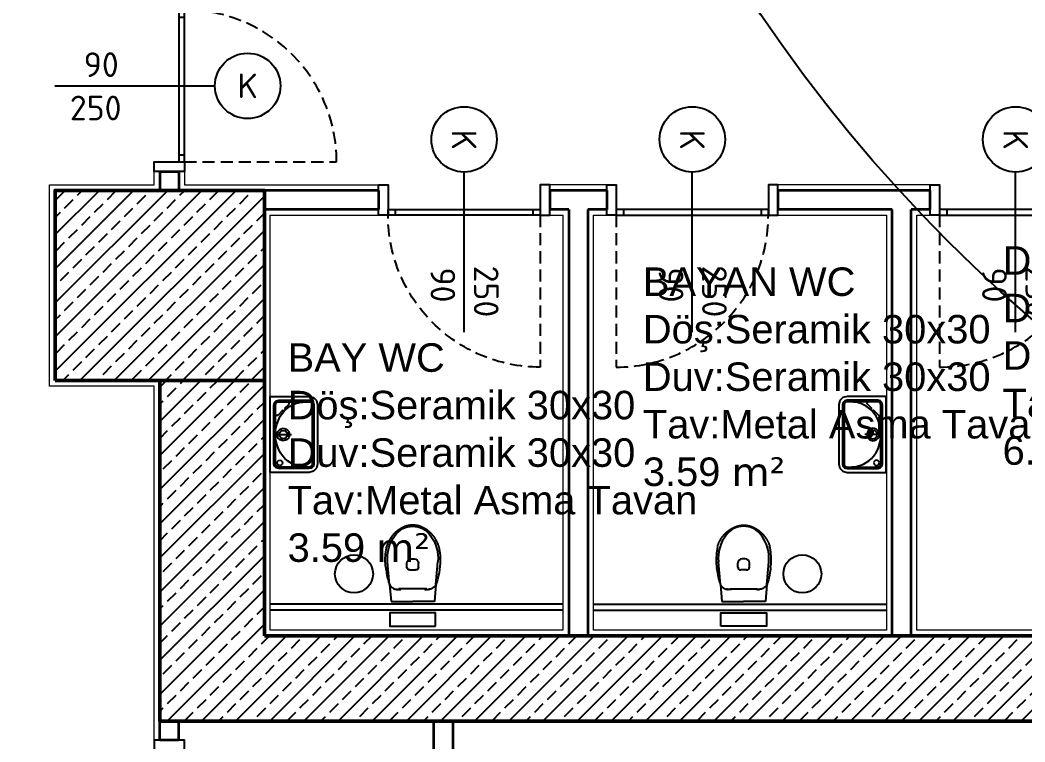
# Model space of a CAD drawing. Header units: millimetres. Extents: x 1443065 to 1517367, y 3763150 to 3779068.
# Drawn here: x 1464910 to 1465438, y 3768566 to 3768946 of the extents above; entities that cross this region are included whole.
import ezdxf
from ezdxf.enums import TextEntityAlignment as Align

# ---------------------------------------------------------------- set-up
doc = ezdxf.new("R2010")
doc.units = ezdxf.units.MM
doc.linetypes.add('HIDDEN', pattern=[9.525, 6.35, -3.175])
for name, color, linetype, lineweight in [('DUVAR', 2, 'Continuous', 35), ('MAHAL', 52, 'Continuous', 13), ('SIVA', 3, 'Continuous', 9), ('TASIYICI', 170, 'Continuous', 50), ('TEFRIS', 165, 'Continuous', 15)]:
    doc.layers.add(name, color=color, linetype=linetype, lineweight=lineweight)
for name, color, linetype in [('m-DOG_', 4, 'Continuous'), ('m-GOR_02', 1, 'Continuous'), ('m-TAR_duvar', 8, 'Continuous'), ('m-TFR_vitrifiye', 1, 'Continuous'), ('m-YAZ_poz', 7, 'Continuous')]:
    doc.layers.add(name, color=color, linetype=linetype)
doc.styles.add('mono', font='isocpeur.ttf')
doc.styles.get("Standard").update_dxf_attribs({"font": 'arial.ttf'})
pattern_1 = [(45, (41376.276, -87954.95), (-8.98025612, 8.98025612), []), (45, (41385.256, -87954.95), (-8.98025612, 8.98025612), [6.35, -3.175])]

# ---------------------------------------------------------------- blocks, each defined once
blk = doc.blocks.new('90lık Kqpı')
at = {"layer": 'm-DOG_', "linetype": 'HIDDEN'}
blk.add_line((-8, -5), (-88, -5), dxfattribs=at)
at = {"layer": 'm-DOG_'}
for p, q in [((-5, -8.77), (-8, -8.77)), ((-5, -81.23), (-8, -81.23))]:
    blk.add_line(p, q, dxfattribs=at)
for points in [[(8, 0), (8, -5), (-8, -5), (-8, 0)], [(-8, -5), (-8, -85), (-5, -85), (-5, -5)], [(8, -90), (8, -85), (-8, -85), (-8, -90)]]:
    blk.add_lwpolyline(points, close=True, dxfattribs=at)
at = {"layer": 'm-DOG_', "linetype": 'HIDDEN'}
blk.add_arc((-8, -5), 80, 180, 270, dxfattribs=at)
blk = doc.blocks.new('m-penpoz')
blk.add_line((0, -1.625), (0, 0))
blk.add_circle((0, 0.332), 0.332)
blk.add_attdef('POZNO', text='', height=0.18).set_placement((0, 0.332), align=Align.MIDDLE)
blk.add_attdef('HEIGHT', text='', height=0.18, rotation=90).set_placement((0.069, -1.625), align=Align.TOP_LEFT)
blk.add_attdef('WIDTH', text='', height=0.18, rotation=90).set_placement((0, -1.625), align=Align.BOTTOM_LEFT)
blk = doc.blocks.new('vitra 6107 asma klozet')
for p, q in [((-45.82, 13.83), (-45.6, 14.01)), ((-45.6, 14.01), (-45.39, 14.19)), ((-45.39, 14.19), (-45.17, 14.37)), ((-45.17, 14.37), (-44.95, 14.54)), ((-44.95, 14.54), (-44.73, 14.71)), ((-44.73, 14.71), (-44.5, 14.87)), ((-44.5, 14.87), (-44.28, 15.03)), ((-44.28, 15.03), (-44.05, 15.19)), ((-44.05, 15.19), (-43.82, 15.34)), ((-43.82, 15.34), (-43.59, 15.5)), ((-43.59, 15.5), (-43.36, 15.65)), ((-43.36, 15.65), (-43.12, 15.79)), ((-43.12, 15.79), (-42.88, 15.94)), ((-42.88, 15.94), (-42.64, 16.08)), ((-42.64, 16.08), (-42.4, 16.22)), ((-42.4, 16.22), (-42.16, 16.35)), ((-42.16, 16.35), (-41.91, 16.48)), ((-41.91, 16.48), (-41.66, 16.61)), ((-41.66, 16.61), (-41.41, 16.74)), ((-41.41, 16.74), (-41.16, 16.86)), ((-41.16, 16.86), (-40.91, 16.98)), ((-40.91, 16.98), (-40.66, 17.09)), ((-40.66, 17.09), (-40.41, 17.2)), ((-40.41, 17.2), (-40.15, 17.31)), ((-40.15, 17.31), (-39.89, 17.42)), ((-39.89, 17.42), (-39.63, 17.52)), ((-39.63, 17.52), (-39.37, 17.62)), ((-39.37, 17.62), (-39.11, 17.71)), ((-39.11, 17.71), (-38.85, 17.81)), ((-38.85, 17.81), (-38.58, 17.9)), ((-38.58, 17.9), (-38.31, 17.98)), ((-36.97, 18.26), (-38.31, 17.98)), ((-38.31, 17.98), (-38.07, 18.05)), ((-35.63, 18.5), (-36.97, 18.26)), ((-34.27, 18.69), (-35.63, 18.5)), ((-32.91, 18.84), (-34.27, 18.69)), ((-31.55, 18.94), (-32.91, 18.84)), ((-30.18, 19), (-31.55, 18.94)), ((-28.81, 19.02), (-30.18, 19)), ((-27.45, 19), (-28.81, 19.02)), ((-26.08, 18.93), (-27.45, 19)), ((-11.59, 16.01), (-27.38, 17.38)), ((-24.72, 18.82), (-26.08, 18.93)), ((-23.36, 18.66), (-24.72, 18.82)), ((-23.53, 18.68), (-23.36, 18.66)), ((-23.36, 18.66), (-22.98, 18.62)), ((-22.98, 18.62), (-22.61, 18.57)), ((-22.61, 18.57), (-21.77, 18.47)), ((-21.77, 18.47), (-19.87, 18.18)), ((-19.87, 18.18), (-17.98, 17.82)), ((-17.98, 17.82), (-16.1, 17.39)), ((-16.1, 17.39), (-14.85, 17.08)), ((-14.85, 17.08), (-13.61, 16.73)), ((-13.61, 16.73), (-12.37, 16.34)), ((-12.37, 16.34), (-11.91, 16.16)), ((-11.91, 16.16), (-11.46, 15.95)), ((-11.59, 16.01), (0, 15)), ((-11.46, 15.95), (-11.02, 15.69)), ((-11.02, 15.69), (-10.6, 15.39)), ((-10.6, 15.39), (-10.22, 15.07)), ((-10.22, 15.07), (-9.87, 14.71)), ((-9.87, 14.71), (-9.54, 14.32)), ((-9.54, 14.32), (-9.25, 13.9)), ((0.03, 15), (0, 0)), ((-51.26, 6.74), (-51.16, 6.96)), ((-51.16, 6.96), (-51.05, 7.18)), ((-51.05, 7.18), (-50.94, 7.4)), ((-50.94, 7.4), (-50.82, 7.62)), ((-50.82, 7.62), (-50.7, 7.84)), ((-50.7, 7.84), (-50.57, 8.07)), ((-50.57, 8.07), (-50.44, 8.3)), ((-50.44, 8.3), (-50.3, 8.54)), ((-50.3, 8.54), (-50.16, 8.77)), ((-50.16, 8.77), (-50.01, 9.01)), ((-50.01, 9.01), (-49.86, 9.24)), ((-49.86, 9.24), (-49.71, 9.47)), ((-49.71, 9.47), (-49.55, 9.7)), ((-49.55, 9.7), (-49.39, 9.93)), ((-49.39, 9.93), (-49.22, 10.16)), ((-49.22, 10.16), (-49.06, 10.39)), ((-49.06, 10.39), (-48.89, 10.61)), ((-48.89, 10.61), (-48.72, 10.83)), ((-48.72, 10.83), (-48.54, 11.05)), ((-48.54, 11.05), (-48.37, 11.26)), ((-48.37, 11.26), (-48.19, 11.47)), ((-48.19, 11.47), (-48, 11.68)), ((-48, 11.68), (-47.82, 11.89)), ((-47.82, 11.89), (-47.63, 12.09)), ((-47.63, 12.09), (-47.44, 12.3)), ((-47.44, 12.3), (-47.25, 12.5)), ((-47.25, 12.5), (-47.05, 12.7)), ((-47.05, 12.7), (-46.85, 12.89)), ((-46.85, 12.89), (-46.65, 13.08)), ((-46.65, 13.08), (-46.45, 13.28)), ((-46.45, 13.28), (-46.24, 13.46)), ((-46.24, 13.46), (-46.03, 13.65)), ((-46.03, 13.65), (-45.82, 13.83)), ((-9.25, 13.9), (-8.96, 13.4)), ((-8.96, 13.4), (-8.72, 12.87)), ((-8.72, 12.87), (-8.53, 12.32)), ((-8.7, 9.61), (-8.72, 9.65)), ((-8.72, 9.65), (-8.72, 9.65)), ((-8.69, 9.58), (-8.7, 9.61)), ((-8.7, 9.55), (-8.67, 9.56)), ((-8.69, 9.55), (-8.7, 9.55)), ((-8.69, -9.58), (-8.69, 9.58)), ((-8.68, 9.55), (-8.69, 9.55)), ((-8.5, 9.5), (-8.69, 9.5)), ((-8.6, 8.12), (-8.69, 8.11)), ((-8.64, 9.55), (-8.68, 9.55)), ((-8.67, 9.56), (-8.64, 9.58)), ((-8.64, 9.58), (-8.62, 9.61)), ((-8.61, 9.55), (-8.64, 9.55)), ((-8.62, 9.61), (-8.62, 9.65)), ((-8.57, 9.55), (-8.61, 9.55)), ((-8.58, 8.13), (-8.6, 8.12)), ((-8.56, 8.13), (-8.58, 8.13)), ((-8.55, 9.55), (-8.57, 9.55)), ((-8.55, 8.13), (-8.56, 8.13)), ((-8.52, 9.56), (-8.55, 9.55)), ((-8.53, 8.14), (-8.55, 8.13)), ((-8.53, 12.31), (-8.52, 12.29)), ((-8.52, 8.14), (-8.53, 8.14)), ((-8.52, 12.29), (-8.52, 12.27)), ((-8.52, 12.27), (-8.51, 12.24)), ((-8.5, 9.56), (-8.52, 9.56)), ((-8.5, 8.14), (-8.52, 8.14)), ((-8.51, 12.24), (-8.5, 12.2)), ((-8.5, 12.2), (-8.49, 12.16)), ((-8.49, 9.56), (-8.5, 9.56)), ((-8.45, 9.5), (-8.5, 9.5)), ((-8.49, 8.15), (-8.5, 8.14)), ((-8.49, 12.16), (-8.48, 12.13)), ((-8.47, 9.56), (-8.49, 9.56)), ((-8.47, 8.16), (-8.49, 8.15)), ((-8.48, 12.13), (-8.47, 12.1)), ((-8.47, 12.1), (-8.46, 12.07)), ((-8.46, 9.56), (-8.47, 9.56)), ((-8.46, 8.16), (-8.47, 8.16)), ((-8.46, 12.07), (-8.45, 12.04)), ((-8.45, 9.56), (-8.46, 9.56)), ((-8.44, 8.17), (-8.46, 8.16)), ((-8.45, 12.04), (-8.45, 12.02)), ((-8.45, 12.02), (-8.44, 12)), ((-8.45, 9.56), (-8.45, 9.56)), ((-8.44, 9.56), (-8.45, 9.56)), ((-8.44, 9.5), (-8.45, 9.5)), ((-8.44, 12), (-8.44, 11.98)), ((-8.44, 11.98), (-8.43, 11.98)), ((-8.44, 11.92), (-8.4, 11.74)), ((-8.43, 9.57), (-8.44, 9.57)), ((-8.44, 9.57), (-8.44, 9.56)), ((-8.42, 8.18), (-8.44, 8.17)), ((-8.43, 11.98), (-8.43, 11.98)), ((-8.43, 11.96), (-8.35, 11.53)), ((-8.39, 9.59), (-8.43, 9.57)), ((-8.43, 9.57), (-8.43, 9.57)), ((-8.43, 9.57), (-8.43, 9.57)), ((-8.4, 8.2), (-8.42, 8.18)), ((-8.4, 11.74), (-8.37, 11.57)), ((-8.39, 8.21), (-8.4, 8.2)), ((-8.35, 9.6), (-8.39, 9.59)), ((-8.37, 8.23), (-8.39, 8.21)), ((-8.37, 11.57), (-8.34, 11.35)), ((-8.35, 8.25), (-8.37, 8.23)), ((-8.35, 11.53), (-8.3, 11.09)), ((-8.35, 9.6), (-8.32, 9.62)), ((-8.34, 8.27), (-8.35, 8.25)), ((-8.34, 11.35), (-8.32, 11.12)), ((-8.32, 8.29), (-8.34, 8.27)), ((-8.32, 11.12), (-8.31, 10.89)), ((-8.32, 9.62), (-8.3, 9.66)), ((-8.31, 8.32), (-8.32, 8.29)), ((-8.31, 10.89), (-8.3, 10.66)), ((-8.3, 8.35), (-8.31, 8.32)), ((-8.3, 11.09), (-8.29, 10.66)), ((-8.3, 10.66), (-8.3, 10.18)), ((-8.3, 10.66), (-8.29, 10.66)), ((-8.3, 10.18), (-8.3, 9.7)), ((-8.3, 9.66), (-8.29, 9.69)), ((-8.29, 8.38), (-8.3, 8.35)), ((-8.29, 10.13), (-8.29, 10.66)), ((-8.29, 9.69), (-8.29, 10.13)), ((-8.29, 9.35), (-8.29, 8.44)), ((-8.29, 8.43), (-8.29, 8.41)), ((-8.29, 8.41), (-8.29, 8.38)), ((-52.75, 0.47), (-52.74, 0.71)), ((-52.75, 0.23), (-52.75, 0.47)), ((-52.75, 0.12), (-52.75, 0.23)), ((-52.75, 0), (-52.75, 0.12)), ((-52.75, -0.04), (-52.75, 0)), ((-52.75, 0), (-52.75, 0)), ((-52.75, 0), (-52.75, 0)), ((-52.74, 0.71), (-52.73, 0.95)), ((-52.73, 0.95), (-52.71, 1.19)), ((-52.71, 1.19), (-52.69, 1.43)), ((-52.69, 1.43), (-52.67, 1.67)), ((-52.67, 1.67), (-52.64, 1.91)), ((-52.64, 1.91), (-52.61, 2.15)), ((-52.61, 2.15), (-52.57, 2.38)), ((-52.57, 2.38), (-52.54, 2.62)), ((-52.54, 2.62), (-52.5, 2.86)), ((-52.5, 2.86), (-52.45, 3.1)), ((-52.45, 3.1), (-52.4, 3.33)), ((-52.4, 3.33), (-52.35, 3.57)), ((-52.35, 3.57), (-52.29, 3.8)), ((-52.29, 3.8), (-52.23, 4.04)), ((-52.23, 4.04), (-52.17, 4.27)), ((-52.17, 4.27), (-52.11, 4.5)), ((-52.11, 4.5), (-52.04, 4.73)), ((-52.04, 4.73), (-51.97, 4.96)), ((-51.97, 4.96), (-51.89, 5.18)), ((-51.89, 5.18), (-51.81, 5.4)), ((-51.81, 5.4), (-51.73, 5.63)), ((-51.73, 5.63), (-51.64, 5.85)), ((-51.64, 5.85), (-51.55, 6.07)), ((-51.55, 6.07), (-51.46, 6.29)), ((-51.46, 6.29), (-51.36, 6.51)), ((-51.36, 6.51), (-51.26, 6.74)), ((-29.44, 1), (-29.44, -1)), ((-23.71, 4), (-26.44, 4)), ((-21.71, 2), (-21.71, -2)), ((0, -15), (0, 0)), ((-52.75, -0.08), (-52.75, -0.04)), ((-52.75, -0.32), (-52.75, -0.08)), ((-52.74, -0.56), (-52.75, -0.32)), ((-52.73, -0.8), (-52.74, -0.56)), ((-52.72, -1.04), (-52.73, -0.8)), ((-52.7, -1.28), (-52.72, -1.04)), ((-52.68, -1.52), (-52.7, -1.28)), ((-52.66, -1.75), (-52.68, -1.52)), ((-52.63, -1.99), (-52.66, -1.75)), ((-52.6, -2.23), (-52.63, -1.99)), ((-52.56, -2.47), (-52.6, -2.23)), ((-52.52, -2.71), (-52.56, -2.47)), ((-52.48, -2.94), (-52.52, -2.71)), ((-52.43, -3.18), (-52.48, -2.94)), ((-52.38, -3.42), (-52.43, -3.18)), ((-52.33, -3.65), (-52.38, -3.42)), ((-52.27, -3.88), (-52.33, -3.65)), ((-52.22, -4.11), (-52.27, -3.88)), ((-52.15, -4.34), (-52.22, -4.11)), ((-52.09, -4.57), (-52.15, -4.34)), ((-52.02, -4.8), (-52.09, -4.57)), ((-51.94, -5.03), (-52.02, -4.8)), ((-51.86, -5.25), (-51.94, -5.03)), ((-51.78, -5.48), (-51.86, -5.25)), ((-51.7, -5.71), (-51.78, -5.48)), ((-51.61, -5.94), (-51.7, -5.71)), ((-51.51, -6.16), (-51.61, -5.94)), ((-51.42, -6.39), (-51.51, -6.16)), ((-51.32, -6.62), (-51.42, -6.39)), ((-51.21, -6.85), (-51.32, -6.62)), ((-51.1, -7.07), (-51.21, -6.85)), ((-23.71, -4), (-26.44, -4)), ((-50.99, -7.29), (-51.1, -7.07)), ((-50.89, -7.5), (-50.99, -7.29)), ((-50.76, -7.74), (-50.89, -7.5)), ((-50.62, -7.98), (-50.76, -7.74)), ((-50.49, -8.22), (-50.62, -7.98)), ((-50.35, -8.46), (-50.49, -8.22)), ((-50.2, -8.7), (-50.35, -8.46)), ((-50.05, -8.94), (-50.2, -8.7)), ((-49.9, -9.18), (-50.05, -8.94)), ((-49.75, -9.41), (-49.9, -9.18)), ((-49.59, -9.64), (-49.75, -9.41)), ((-49.43, -9.87), (-49.59, -9.64)), ((-49.27, -10.1), (-49.43, -9.87)), ((-49.1, -10.33), (-49.27, -10.1)), ((-48.93, -10.55), (-49.1, -10.33)), ((-48.76, -10.77), (-48.93, -10.55)), ((-48.59, -10.99), (-48.76, -10.77)), ((-48.41, -11.2), (-48.59, -10.99)), ((-48.23, -11.42), (-48.41, -11.2)), ((-48.05, -11.63), (-48.23, -11.42)), ((-47.87, -11.83), (-48.05, -11.63)), ((-47.68, -12.04), (-47.87, -11.83)), ((-47.49, -12.24), (-47.68, -12.04)), ((-47.3, -12.45), (-47.49, -12.24)), ((-47.1, -12.64), (-47.3, -12.45)), ((-46.91, -12.84), (-47.1, -12.64)), ((-46.71, -13.03), (-46.91, -12.84)), ((-46.5, -13.22), (-46.71, -13.03)), ((-46.3, -13.41), (-46.5, -13.22)), ((-46.09, -13.6), (-46.3, -13.41)), ((-45.88, -13.78), (-46.09, -13.6)), ((-45.67, -13.96), (-45.88, -13.78)), ((-9.54, -14.32), (-9.25, -13.9)), ((-9.25, -13.9), (-8.96, -13.4)), ((-8.96, -13.4), (-8.72, -12.87)), ((-8.7, -9.61), (-8.72, -9.65)), ((-8.72, -9.65), (-8.72, -9.65)), ((-8.72, -12.87), (-8.53, -12.32)), ((-8.7, -9.55), (-8.67, -9.56)), ((-8.69, -9.58), (-8.7, -9.61)), ((-8.69, -8.11), (-8.6, -8.12)), ((-8.5, -9.5), (-8.69, -9.5)), ((-8.67, -9.55), (-8.66, -9.55)), ((-8.67, -9.56), (-8.64, -9.58)), ((-8.66, -9.55), (-8.64, -9.55)), ((-8.64, -9.55), (-8.61, -9.55)), ((-8.64, -9.58), (-8.62, -9.61)), ((-8.62, -9.61), (-8.62, -9.65)), ((-8.61, -9.55), (-8.58, -9.55)), ((-8.6, -8.12), (-8.58, -8.13)), ((-8.58, -8.13), (-8.56, -8.13)), ((-8.58, -9.55), (-8.55, -9.55)), ((-8.56, -8.13), (-8.55, -8.13)), ((-8.55, -8.13), (-8.53, -8.14)), ((-8.55, -9.55), (-8.52, -9.56)), ((-8.53, -8.14), (-8.51, -8.14)), ((-8.53, -12.32), (-8.51, -12.26)), ((-8.52, -9.56), (-8.5, -9.56)), ((-8.51, -8.14), (-8.5, -8.15)), ((-8.51, -12.26), (-8.48, -12.13)), ((-8.5, -8.15), (-8.48, -8.15)), ((-8.45, -9.5), (-8.5, -9.5)), ((-8.5, -9.56), (-8.49, -9.56)), ((-8.49, -9.56), (-8.47, -9.56)), ((-8.48, -8.15), (-8.46, -8.16)), ((-8.48, -12.13), (-8.45, -12.02)), ((-8.47, -9.56), (-8.45, -9.56)), ((-8.46, -8.16), (-8.44, -8.17)), ((-8.44, -9.5), (-8.45, -9.5)), ((-8.45, -9.56), (-8.44, -9.56)), ((-8.45, -9.56), (-8.45, -9.56)), ((-8.45, -12.02), (-8.43, -11.96)), ((-8.44, -8.17), (-8.43, -8.18)), ((-8.44, -9.56), (-8.44, -9.57)), ((-8.44, -9.57), (-8.43, -9.57)), ((-8.4, -11.74), (-8.44, -11.91)), ((-8.43, -8.18), (-8.41, -8.2)), ((-8.43, -9.57), (-8.43, -9.57)), ((-8.43, -9.57), (-8.39, -9.59)), ((-8.43, -9.57), (-8.43, -9.57)), ((-8.43, -11.96), (-8.33, -11.37)), ((-8.43, -11.96), (-8.43, -11.96)), ((-8.41, -8.2), (-8.39, -8.21)), ((-8.37, -11.57), (-8.4, -11.74)), ((-8.39, -8.21), (-8.37, -8.23)), ((-8.39, -9.59), (-8.35, -9.6)), ((-8.37, -8.23), (-8.35, -8.25)), ((-8.34, -11.35), (-8.37, -11.57)), ((-8.35, -8.25), (-8.33, -8.28)), ((-8.35, -9.6), (-8.32, -9.62)), ((-8.32, -11.12), (-8.34, -11.35)), ((-8.33, -8.28), (-8.32, -8.3)), ((-8.33, -11.37), (-8.3, -11.02)), ((-8.32, -8.3), (-8.31, -8.33)), ((-8.32, -9.62), (-8.3, -9.66)), ((-8.31, -10.89), (-8.32, -11.12)), ((-8.31, -8.33), (-8.3, -8.36)), ((-8.3, -10.66), (-8.31, -10.89)), ((-8.3, -8.36), (-8.29, -8.39)), ((-8.3, -9.66), (-8.29, -9.69)), ((-8.3, -9.7), (-8.3, -10.18)), ((-8.3, -10.18), (-8.3, -10.66)), ((-8.3, -10.66), (-8.29, -10.66)), ((-8.3, -11.02), (-8.29, -10.66)), ((-8.29, -8.39), (-8.29, -8.42)), ((-8.29, -8.42), (-8.29, -8.43)), ((-8.29, -8.43), (-8.29, -8.44)), ((-8.29, -8.43), (-8.29, -9.35)), ((-8.29, -9.69), (-8.29, -10.18)), ((-8.29, -10.18), (-8.29, -10.66)), ((-45.45, -14.14), (-45.67, -13.96)), ((-45.23, -14.31), (-45.45, -14.14)), ((-45.02, -14.49), (-45.23, -14.31)), ((-44.8, -14.65), (-45.02, -14.49)), ((-44.57, -14.82), (-44.8, -14.65)), ((-44.34, -14.98), (-44.57, -14.82)), ((-44.11, -15.15), (-44.34, -14.98)), ((-43.88, -15.3), (-44.11, -15.15)), ((-43.65, -15.46), (-43.88, -15.3)), ((-43.42, -15.61), (-43.65, -15.46)), ((-43.18, -15.76), (-43.42, -15.61)), ((-42.94, -15.9), (-43.18, -15.76)), ((-42.7, -16.04), (-42.94, -15.9)), ((-42.46, -16.18), (-42.7, -16.04)), ((-42.22, -16.32), (-42.46, -16.18)), ((-41.97, -16.45), (-42.22, -16.32)), ((-41.73, -16.58), (-41.97, -16.45)), ((-41.48, -16.7), (-41.73, -16.58)), ((-41.23, -16.83), (-41.48, -16.7)), ((-40.98, -16.94), (-41.23, -16.83)), ((-40.73, -17.06), (-40.98, -16.94)), ((-40.48, -17.17), (-40.73, -17.06)), ((-40.22, -17.28), (-40.48, -17.17)), ((-39.96, -17.39), (-40.22, -17.28)), ((-39.7, -17.49), (-39.96, -17.39)), ((-39.44, -17.59), (-39.7, -17.49)), ((-39.18, -17.69), (-39.44, -17.59)), ((-38.91, -17.78), (-39.18, -17.69)), ((-38.65, -17.87), (-38.91, -17.78)), ((-38.38, -17.96), (-38.65, -17.87)), ((-38.07, -18.05), (-38.38, -17.96)), ((-37.85, -18.12), (-36.39, -18.39)), ((-36.39, -18.39), (-34.92, -18.6)), ((-34.92, -18.6), (-33.45, -18.77)), ((-33.45, -18.77), (-31.97, -18.89)), ((-31.97, -18.89), (-30.5, -18.97)), ((-30.5, -18.97), (-29.01, -19)), ((-29.01, -19), (-27.53, -18.98)), ((-27.53, -18.98), (-26.05, -18.91)), ((-11.59, -16.01), (-27.38, -17.38)), ((-26.05, -18.91), (-24.58, -18.79)), ((-24.58, -18.79), (-23.11, -18.63)), ((-23.11, -18.63), (-23.49, -18.67)), ((-22.88, -18.61), (-23.11, -18.63)), ((-22.65, -18.58), (-22.88, -18.61)), ((-22.65, -18.58), (-21.77, -18.47)), ((-21.77, -18.47), (-19.87, -18.18)), ((-19.87, -18.18), (-17.98, -17.82)), ((-17.98, -17.82), (-16.1, -17.39)), ((-16.1, -17.39), (-14.85, -17.08)), ((-14.85, -17.08), (-13.61, -16.73)), ((-13.61, -16.73), (-12.37, -16.34)), ((-12.37, -16.34), (-11.91, -16.16)), ((-11.91, -16.16), (-11.46, -15.95)), ((-11.59, -16.01), (0.04, -15)), ((-11.46, -15.95), (-11.02, -15.69)), ((-11.02, -15.69), (-10.6, -15.39)), ((-10.6, -15.39), (-10.22, -15.07)), ((-10.22, -15.07), (-9.87, -14.71)), ((-9.87, -14.71), (-9.54, -14.32))]:
    blk.add_line(p, q)
for centre, radius, start, end in [((-30.06, -8.21), 25.73, 84.02206, 127.78153), ((-37, 0), 15, 126.06659, 180), ((-8.44, 9.35), 0.15, 0, 90), ((-37, 0), 15, 180, 233.93341), ((-26.44, 1), 3, 90, 180), ((-23.71, 2), 2, 0, 90), ((-26.44, -1), 3, 180, 270), ((-23.71, -2), 2, 270, 0), ((-30.06, 8.21), 25.73, 232.21847, 275.97794), ((-8.44, -9.35), 0.15, 270, 0)]:
    blk.add_arc(centre, radius, start, end)
blk = doc.blocks.new('Lavabo Personel')
at = {"layer": 'm-GOR_02', "linetype": 'Continuous'}
for p, q in [((-19.98, 0), (-20, -20.57)), ((-6.74, 0), (-19.98, 0)), ((6.74, 0), (-6.74, 0)), ((19.98, 0), (6.74, 0)), ((20, -20.57), (19.98, 0)), ((-20, -20.57), (-19.4, -22.8)), ((19.4, -22.8), (20, -20.57)), ((-19.4, -22.8), (-17.81, -24.38)), ((-17.81, -24.38), (-15.58, -24.99)), ((-15.58, -24.99), (15.58, -24.99)), ((15.58, -24.99), (17.81, -24.38)), ((17.81, -24.38), (19.4, -22.8))]:
    blk.add_line(p, q, dxfattribs=at)
for points in [[(-15.58, -22.99), (15.58, -22.99), (16.81, -22.66), (17.68, -21.79), (18.01, -20.57), (18.01, -4.51), (17.65, -3.26), (16.72, -2.34), (15.47, -1.98), (5.42, -1.98), (-5.42, -1.98), (-15.47, -1.98), (-16.72, -2.34), (-17.65, -3.26), (-18.01, -4.51), (-18.01, -20.57), (-17.68, -21.79), (-16.81, -22.66)], [(17.18, -4.62), (16.91, -3.76), (16.23, -3.08), (15.36, -2.8), (9.31, -2.8), (-9.31, -2.8), (-15.36, -2.8), (-16.23, -3.08), (-16.91, -3.76), (-17.18, -4.62), (-17.18, -20.57), (-16.96, -21.38), (-16.39, -21.95), (-15.58, -22.17), (15.58, -22.17), (16.39, -21.95), (16.96, -21.38), (17.18, -20.57)]]:
    blk.add_lwpolyline(points, close=True, dxfattribs=at)
for points in [[(-2.45, -2.9), (-5.16, -3.5), (-7.52, -4.33), (-9.54, -5.35), (-11.26, -6.52), (-12.71, -7.8), (-13.89, -9.17), (-14.85, -10.57), (-15.6, -11.99), (-16.18, -13.37), (-16.59, -14.69), (-16.88, -15.91), (-17.05, -16.98), (-17.15, -17.88), (-17.18, -18.57), (-17.19, -19.01), (-17.19, -19.17)], [(-12.23, -7.33), (-12.79, -6.77), (-10.2, -4.15)], [(-9.89, -3.45), (-9.88, -3.32), (-9.95, -3.04), (-10.23, -2.79)], [(-10.2, -4.15), (-10.11, -4.06), (-9.96, -3.82), (-9.89, -3.45)], [(0.08, -3.62), (-1.59, -4.07), (-2.78, -5.26), (-3.23, -6.93)], [(2.45, -2.9), (0.27, -2.8), (-0.27, -2.8), (-2.45, -2.9)], [(0.08, -4.73), (-1.04, -5.03), (-1.83, -5.82), (-2.13, -6.93)], [(0.04, -3.02), (0.04, -11.29)], [(3.39, -6.93), (2.94, -5.26), (1.75, -4.07), (0.08, -3.62)], [(2.29, -6.93), (1.98, -5.82), (1.19, -5.03), (0.08, -4.73)], [(17.19, -19.17), (17.19, -19.01), (17.19, -18.57), (17.15, -17.88), (17.05, -16.98), (16.88, -15.91), (16.59, -14.69), (16.18, -13.37), (15.6, -11.99), (14.85, -10.57), (13.89, -9.17), (12.71, -7.8), (11.26, -6.52), (9.54, -5.35), (7.52, -4.33), (5.16, -3.5), (2.45, -2.9)], [(14.91, -3.66), (14.19, -3.85), (13.67, -4.37), (13.48, -5.09)], [(13.48, -5.09), (13.67, -5.82), (14.19, -6.33), (14.91, -6.53)], [(16.35, -5.09), (16.15, -4.37), (15.64, -3.85), (14.91, -3.66)], [(14.91, -6.53), (15.64, -6.33), (16.15, -5.82), (16.35, -5.09)], [(-16.52, -10.08), (-16.65, -10.09), (-16.92, -10.02), (-17.18, -9.74)], [(-15.81, -9.77), (-15.9, -9.85), (-16.14, -10), (-16.52, -10.08)], [(-13.17, -8.26), (-13.72, -7.7), (-15.81, -9.77)], [(-3.23, -6.93), (-2.78, -8.61), (-1.59, -9.79), (0.08, -10.25)], [(-2.13, -6.93), (-1.83, -8.05), (-1.04, -8.84), (0.08, -9.14)], [(0.08, -10.25), (1.75, -9.79), (2.94, -8.61), (3.39, -6.93)], [(0.08, -9.14), (1.19, -8.84), (1.98, -8.05), (2.29, -6.93)]]:
    blk.add_lwpolyline(points, dxfattribs=at)

msp = doc.modelspace()

# ---------------------------------------------------------------- hatches: boundary and pattern name
at = {"layer": 'm-TAR_duvar'}
h = msp.add_hatch(dxfattribs=at)
h.set_pattern_fill('ANSI33', color=256, scale=2)
h.set_pattern_definition([(45, (41376.276, -87954.952), (-8.98025612, 8.98025612), []), (45, (41385.256, -87954.952), (-8.98025612, 8.98025612), [6.35, -3.175])])
h.paths.add_polyline_path([(1468550.25, 3768891.25), (1468533.1, 3769060.22), (1468495.98, 3769224.96), (1468434.72, 3769382.58), (1468352.73, 3769530.2), (1468251.18, 3769665.05), (1468131.67, 3769783.46), (1467995.51, 3769884.92), (1467847.42, 3769966), (1467615.39, 3770075.21), (1467161.94, 3770314.52), (1466940.52, 3770444.62), (1465472.81, 3771328.64), (1465005.28, 3771588.02), (1464791.08, 3771685.46), (1464519.42, 3771809.03), (1464164.99, 3771939.61), (1462653.65, 3772143.01), (1461191.08, 3772002.72), (1458848.14, 3771120.18), (1458902.11, 3764847.08), (1468605.67, 3764847.08)])
h.paths.add_polyline_path([(1458941.77, 3764887.08), (1458888.38, 3771092.6), (1461200.19, 3771963.41), (1462652.88, 3772102.76), (1464155.29, 3771900.56), (1464504.21, 3771772.01), (1464774.51, 3771649.05), (1464987.27, 3771552.27), (1465452.78, 3771294.01), (1466920.07, 3770410.24), (1467142.46, 3770279.57), (1467597.53, 3770039.41), (1467829.28, 3769930.33), (1467973.85, 3769851.17), (1468105.52, 3769753.07), (1468220.97, 3769638.67), (1468319.1, 3769508.35), (1468398.43, 3769365.55), (1468457.62, 3769213.26), (1468493.54, 3769053.78), (1468510.28, 3768888.95), (1468565.11, 3764887.08)], flags=16)
h.paths.add_polyline_path([(1465758.09, 3765847.08), (1465638.09, 3765847.08), (1465638.09, 3765967.08), (1465758.09, 3765967.08)], flags=0)
h.paths.add_polyline_path([(1466538.23, 3765847.08), (1466538.23, 3765967.08), (1466658.23, 3765967.08), (1466658.23, 3765847.08)], flags=0)
h.paths.add_polyline_path([(1465038.09, 3765847.08), (1464918.09, 3765847.08), (1464918.09, 3765967.08), (1465038.09, 3765967.08)], flags=0)
h.paths.add_polyline_path([(1465758.23, 3766436.58), (1465658.23, 3766436.58), (1465658.23, 3766536.58), (1465658.29, 3766670.97), (1465038.23, 3766670.97), (1465038.23, 3766536.58), (1465038.23, 3766436.58), (1464938.23, 3766436.58), (1464938.23, 3766536.58), (1464983.23, 3766536.58), (1464983.23, 3766715.97), (1465668.29, 3766715.97), (1465668.29, 3766725.97), (1465713.29, 3766725.97), (1465713.29, 3766715.97), (1465713.29, 3766536.58), (1465758.23, 3766536.58)], flags=0)
h.paths.add_polyline_path([(1467471.22, 3765317.08), (1467471.22, 3765377.08), (1467531.22, 3765377.08), (1467531.22, 3765317.08)], flags=0)
h.paths.add_polyline_path([(1466538.23, 3766436.58), (1466538.23, 3766556.58), (1466658.23, 3766556.58), (1466658.23, 3766436.58)], flags=0)
h.paths.add_polyline_path([(1467431.11, 3765847.08), (1467431.11, 3765947.08), (1467531.11, 3765947.08), (1467531.11, 3765847.08)], flags=0)
h.paths.add_polyline_path([(1465713.29, 3766815.97), (1465668.29, 3766815.97), (1465668.29, 3767203.19), (1464983.23, 3767203.19), (1464983.23, 3767446.58), (1465043.23, 3767446.58), (1465043.23, 3767406.58), (1465023.23, 3767406.58), (1465023.23, 3767243.33), (1465673.29, 3767243.33), (1465673.29, 3767406.58), (1465653.29, 3767406.58), (1465653.29, 3767446.58), (1465713.29, 3767446.58), (1465713.29, 3767203.19)], flags=0)
h.paths.add_polyline_path([(1464158.23, 3765847.08), (1464038.23, 3765847.08), (1464038.23, 3765967.08), (1464158.23, 3765967.08)], flags=0)
h.paths.add_polyline_path([(1464028.05, 3765847.08), (1463928.05, 3765847.08), (1463928.05, 3765947.08), (1464028.05, 3765947.08)], flags=0)
h.paths.add_polyline_path([(1467965.61, 3765317.08), (1467965.61, 3765377.08), (1468025.61, 3765377.08), (1468025.61, 3765317.08)], flags=0)
h.paths.add_polyline_path([(1467431.11, 3766436.58), (1467431.11, 3766536.58), (1467531.11, 3766536.58), (1467531.11, 3766436.58)], flags=0)
h.paths.add_polyline_path([(1467965.61, 3765847.08), (1467965.61, 3765907.08), (1468025.61, 3765907.08), (1468025.61, 3765847.08)], flags=0)
h.paths.add_polyline_path([(1464158.23, 3766436.58), (1464038.23, 3766436.58), (1464038.23, 3766556.58), (1464158.23, 3766556.58)], flags=0)
h.paths.add_polyline_path([(1466538.23, 3767196.58), (1466538.23, 3767316.58), (1466658.23, 3767316.58), (1466658.23, 3767196.58)], flags=0)
h.paths.add_polyline_path([(1464028.23, 3766436.58), (1463928.23, 3766436.58), (1463928.23, 3766536.58), (1464028.23, 3766536.58)], flags=0)
h.paths.add_polyline_path([(1463339.89, 3765847.08), (1463239.89, 3765847.08), (1463239.89, 3765947.08), (1463339.89, 3765947.08)], flags=0)
h.paths.add_polyline_path([(1467431.11, 3767196.58), (1467431.11, 3767296.58), (1467531.11, 3767296.58), (1467531.11, 3767196.58)], flags=0)
h.paths.add_polyline_path([(1464158.23, 3767196.58), (1464038.23, 3767196.58), (1464038.23, 3767316.58), (1464158.23, 3767316.58)], flags=0)
h.paths.add_polyline_path([(1464028.23, 3767196.58), (1463928.23, 3767196.58), (1463928.23, 3767296.58), (1464028.23, 3767296.58)], flags=0)
h.paths.add_polyline_path([(1465713.29, 3767847.59), (1465653.29, 3767847.59), (1465653.29, 3767887.59), (1465673.29, 3767887.59), (1465673.29, 3768050.83), (1465023.23, 3768050.83), (1465023.23, 3767887.59), (1465043.23, 3767887.59), (1465043.23, 3767847.59), (1464983.23, 3767847.59), (1464983.23, 3768090.97), (1465668.29, 3768090.97), (1465668.29, 3768477.19), (1465713.29, 3768477.19), (1465713.29, 3768090.97)], flags=0)
h.paths.add_polyline_path([(1463339.89, 3766436.58), (1463239.89, 3766436.58), (1463239.89, 3766536.58), (1463339.89, 3766536.58)], flags=0)
h.paths.add_polyline_path([(1466538.23, 3767976.58), (1466538.23, 3768096.58), (1466658.23, 3768096.58), (1466658.23, 3767976.58)], flags=0)
h.paths.add_polyline_path([(1467431.11, 3767996.58), (1467431.11, 3768096.58), (1467531.11, 3768096.58), (1467531.11, 3767996.58)], flags=0)
h.paths.add_polyline_path([(1462493.55, 3765847.08), (1462333.55, 3765847.08), (1462333.55, 3765947.08), (1462448.55, 3765947.08), (1462448.55, 3766436.58), (1462333.55, 3766436.58), (1462333.55, 3766536.58), (1462493.55, 3766536.58), (1462493.55, 3766436.58), (1462493.55, 3765947.08)], flags=0)
h.paths.add_polyline_path([(1464158.23, 3767976.58), (1464038.23, 3767976.58), (1464038.23, 3768096.58), (1464158.23, 3768096.58)], flags=0)
h.paths.add_polyline_path([(1464028.23, 3767996.58), (1463928.23, 3767996.58), (1463928.23, 3768096.58), (1464028.23, 3768096.58)], flags=0)
h.paths.add_polyline_path([(1465713.29, 3768567.19), (1465668.29, 3768567.19), (1465668.29, 3768577.19), (1464983.23, 3768577.19), (1464983.23, 3768756.58), (1464928.23, 3768756.58), (1464928.23, 3768856.58), (1465038.23, 3768856.58), (1465038.23, 3768756.58), (1465038.23, 3768622.19), (1465658.29, 3768622.19), (1465658.29, 3768756.58), (1465658.23, 3768756.58), (1465658.23, 3768856.58), (1465758.23, 3768856.58), (1465758.23, 3768756.58), (1465713.29, 3768756.58), (1465713.29, 3768577.19)], flags=0)
h.paths.add_polyline_path([(1465758.23, 3768756.58), (1465658.23, 3768756.58), (1465658.23, 3768856.58), (1465758.23, 3768856.58)], flags=0)
h.paths.add_polyline_path([(1466538.23, 3768736.58), (1466538.23, 3768856.58), (1466658.23, 3768856.58), (1466658.23, 3768736.58)], flags=0)
h.paths.add_polyline_path([(1462493.55, 3767196.58), (1462333.55, 3767196.58), (1462333.55, 3767296.58), (1462493.55, 3767296.58)], flags=0)
h.paths.add_polyline_path([(1467431.11, 3768756.58), (1467431.11, 3768856.58), (1467531.11, 3768856.58), (1467531.11, 3768756.58)], flags=0)
h.paths.add_polyline_path([(1464158.23, 3768736.58), (1464038.23, 3768736.58), (1464038.23, 3768856.58), (1464158.23, 3768856.58)], flags=0)
h.paths.add_polyline_path([(1461693.55, 3765847.08), (1461593.55, 3765847.08), (1461593.55, 3765947.08), (1461693.55, 3765947.08)], flags=0)
h.paths.add_polyline_path([(1464028.23, 3768756.58), (1463928.23, 3768756.58), (1463928.23, 3768856.58), (1464028.23, 3768856.58)], flags=0)
h.paths.add_polyline_path([(1467500.32, 3768902.52), (1467448.89, 3768933.43), (1467479.8, 3768984.86), (1467531.23, 3768953.95)], flags=0)
h.paths.add_polyline_path([(1465758.23, 3769327.08), (1465638.23, 3769327.08), (1465638.23, 3769447.08), (1465758.23, 3769447.08)], flags=0)
h.paths.add_polyline_path([(1461693.55, 3766436.58), (1461593.55, 3766436.58), (1461593.55, 3766536.58), (1461693.55, 3766536.58)], flags=0)
h.paths.add_polyline_path([(1465038.23, 3769327.08), (1464918.23, 3769327.08), (1464918.23, 3769447.08), (1465038.23, 3769447.08)], flags=0)
h.paths.add_polyline_path([(1462493.55, 3767996.58), (1462333.55, 3767996.58), (1462333.55, 3768096.58), (1462493.55, 3768096.58)], flags=0)
h.paths.add_polyline_path([(1463339.89, 3768756.58), (1463239.89, 3768756.58), (1463239.89, 3768856.58), (1463339.89, 3768856.58)], flags=0)
h.paths.add_polyline_path([(1464158.23, 3769327.08), (1464038.23, 3769327.08), (1464038.23, 3769447.08), (1464158.23, 3769447.08)], flags=0)
h.paths.add_polyline_path([(1461693.55, 3767196.58), (1461593.55, 3767196.58), (1461593.55, 3767296.58), (1461693.55, 3767296.58)], flags=0)
h.paths.add_polyline_path([(1464028.23, 3769347.08), (1463928.23, 3769347.08), (1463928.23, 3769447.08), (1464028.23, 3769447.08)], flags=0)
h.paths.add_polyline_path([(1462493.55, 3768676.58), (1462393.55, 3768676.58), (1462393.55, 3768856.58), (1462493.55, 3768856.58)], flags=0)
h.paths.add_polyline_path([(1463339.89, 3769347.08), (1463239.89, 3769347.08), (1463239.89, 3769447.08), (1463339.89, 3769447.08)], flags=0)
h.paths.add_polyline_path([(1460793.55, 3765847.08), (1460693.55, 3765847.08), (1460693.55, 3765947.08), (1460793.55, 3765947.08)], flags=0)
h.paths.add_polyline_path([(1461693.55, 3767996.58), (1461593.55, 3767996.58), (1461593.55, 3768096.58), (1461693.55, 3768096.58)], flags=0)
h.paths.add_polyline_path([(1460793.55, 3766436.58), (1460693.55, 3766436.58), (1460693.55, 3766536.58), (1460793.55, 3766536.58)], flags=0)
h.paths.add_polyline_path([(1465038.23, 3770304.32), (1464938.23, 3770304.32), (1464938.23, 3770444.32), (1464968.23, 3770486.32), (1465078.23, 3770421.32)], flags=0)
h.paths.add_polyline_path([(1460793.55, 3767196.58), (1460693.55, 3767196.58), (1460693.55, 3767296.58), (1460793.55, 3767296.58)], flags=0)
h.paths.add_polyline_path([(1462493.55, 3769347.08), (1462393.55, 3769347.08), (1462393.55, 3769447.08), (1462493.55, 3769447.08)], flags=0)
h.paths.add_polyline_path([(1461693.55, 3768756.58), (1461593.55, 3768756.58), (1461593.55, 3768856.58), (1461693.55, 3768856.58)], flags=0)
h.paths.add_polyline_path([(1464138.23, 3770315.63), (1464038.23, 3770315.63), (1464038.23, 3770415.63), (1464138.23, 3770415.63)], flags=0)
h.paths.add_polyline_path([(1464028.23, 3770315.63), (1463928.23, 3770315.63), (1463928.23, 3770415.63), (1464028.23, 3770415.63)], flags=0)
h.paths.add_polyline_path([(1460053.55, 3765847.08), (1459893.55, 3765847.08), (1459893.55, 3765947.08), (1459893.55, 3766436.58), (1459893.55, 3766536.58), (1459893.55, 3767196.58), (1459893.55, 3767296.58), (1459893.55, 3767996.58), (1459893.55, 3768096.58), (1460053.55, 3768096.58), (1460053.55, 3767996.58), (1459923.55, 3767996.58), (1459923.55, 3767296.58), (1460053.55, 3767296.58), (1460053.55, 3767196.58), (1459923.55, 3767196.58), (1459923.55, 3766536.58), (1460053.55, 3766536.58), (1460053.55, 3766436.58), (1459938.55, 3766436.58), (1459938.55, 3765947.08), (1460053.55, 3765947.08)], flags=0)
h.paths.add_polyline_path([(1460793.55, 3767996.58), (1460693.55, 3767996.58), (1460693.55, 3768096.58), (1460793.55, 3768096.58)], flags=0)
h.paths.add_polyline_path([(1463339.89, 3770315.63), (1463239.89, 3770315.63), (1463239.89, 3770415.63), (1463339.89, 3770415.63)], flags=0)
h.paths.add_polyline_path([(1461693.55, 3769347.08), (1461593.55, 3769347.08), (1461593.55, 3769447.08), (1461693.55, 3769447.08)], flags=0)
h.paths.add_polyline_path([(1464138.23, 3770936.73), (1464038.23, 3770936.73), (1464038.23, 3771036.73), (1464138.23, 3771036.73)], flags=0)
h.paths.add_polyline_path([(1464028.23, 3770936.73), (1463928.23, 3770936.73), (1463928.23, 3771036.73), (1464028.23, 3771036.73)], flags=0)
h.paths.add_polyline_path([(1460793.55, 3768756.58), (1460693.55, 3768756.58), (1460693.55, 3768811.58), (1459993.55, 3768811.58), (1459993.55, 3768676.58), (1459893.55, 3768676.58), (1459893.55, 3768856.58), (1459993.55, 3768856.58), (1460693.55, 3768856.58), (1460793.55, 3768856.58)], flags=0)
h.paths.add_polyline_path([(1462493.55, 3770315.63), (1462393.55, 3770315.63), (1462393.55, 3770415.63), (1462493.55, 3770415.63)], flags=0)
h.paths.add_polyline_path([(1463339.89, 3770936.73), (1463239.89, 3770936.73), (1463239.89, 3771036.73), (1463339.89, 3771036.73)], flags=0)
h.paths.add_polyline_path([(1460793.55, 3769347.08), (1460693.55, 3769347.08), (1460693.55, 3769447.08), (1460793.55, 3769447.08)], flags=0)
h.paths.add_polyline_path([(1461693.55, 3770315.63), (1461593.55, 3770315.63), (1461593.55, 3770415.63), (1461693.55, 3770415.63)], flags=0)
h.paths.add_polyline_path([(1462493.55, 3770936.73), (1462393.55, 3770936.73), (1462393.55, 3771036.73), (1462493.55, 3771036.73)], flags=0)
h.paths.add_polyline_path([(1461693.55, 3770936.73), (1461593.55, 3770936.73), (1461593.55, 3770994.84), (1460806.62, 3770749.36), (1460358.52, 3770578.54), (1460343.54, 3770615.63), (1460793.53, 3770787.18), (1461593.55, 3771036.74), (1461593.55, 3771036.73), (1461693.55, 3771036.73)], flags=0)
h.paths.add_polyline_path([(1459993.55, 3769347.08), (1459893.55, 3769347.08), (1459893.55, 3769447.08), (1459993.55, 3769447.08)], flags=0)
h.paths.add_polyline_path([(1460793.55, 3770315.63), (1460693.55, 3770315.63), (1460693.55, 3770415.63), (1460793.55, 3770415.63)], flags=0)
h.paths.add_polyline_path([(1462415.82, 3771597.82), (1461615.92, 3771521.18), (1461308.49, 3771491.72), (1461247.16, 3771468.18), (1460800.69, 3771300), (1460725.73, 3771271.77), (1460425.37, 3771158.63), (1460350.6, 3771130.46), (1460336.5, 3771167.9), (1460411.36, 3771196.1), (1460711.72, 3771309.24), (1460786.5, 3771337.4), (1461232.83, 3771505.53), (1461299.25, 3771531.02), (1461612.1, 3771561), (1462412.1, 3771637.64), (1462491.62, 3771645.27), (1462495.44, 3771605.46)], flags=0)
h.paths.add_polyline_path([(1459993.55, 3770315.63), (1459893.55, 3770315.63), (1459893.55, 3770415.63), (1459993.55, 3770415.63)], flags=0)
h.paths.add_polyline_path([(1459414.3, 3770330.63), (1459374.3, 3770330.63), (1459374.3, 3770415.63), (1459414.3, 3770415.63)], flags=0)
h.paths.add_polyline_path([(1459975.45, 3770989.15), (1459900.59, 3770960.95), (1459886.49, 3770998.39), (1459961.35, 3771026.59)], flags=0)
h.paths.add_polyline_path([(1459413.79, 3770633.33), (1459373.79, 3770633.33), (1459373.79, 3770676.33), (1459377.96, 3770718.96), (1459393.11, 3770759.27), (1459416.1, 3770795.68), (1459445.97, 3770826.69), (1459481.5, 3770851.02), (1459521.21, 3770867.66), (1459563.79, 3770875.83), (1459576.79, 3770837.33), (1459541.29, 3770830.15), (1459507.96, 3770815.88), (1459478.07, 3770795.37), (1459452.76, 3770769.42), (1459433.02, 3770739.01), (1459419.6, 3770705.34), (1459414.79, 3770670.83)], flags=0)
h = msp.add_hatch(dxfattribs=at)
h.set_pattern_fill('ANSI33', color=256, scale=2)
h.set_pattern_definition(pattern_1)
h.paths.add_polyline_path([(1464928.23, 3768756.58), (1465038.23, 3768756.58), (1465038.23, 3768856.58), (1464928.23, 3768856.58)])
h = msp.add_hatch(dxfattribs=at)
h.set_pattern_fill('ANSI33', color=256, scale=2)
h.set_pattern_definition(pattern_1)
h.paths.add_polyline_path([(1464928.23, 3768756.58), (1465038.23, 3768756.58), (1465038.23, 3768856.58), (1464928.23, 3768856.58)])
h = msp.add_hatch(dxfattribs=at)
h.set_pattern_fill('ANSI33', color=256, scale=2)
h.set_pattern_definition([(45, (-0.009, -59043.388), (-8.98025612, 8.98025612), []), (45, (8.971, -59043.388), (-8.98025612, 8.98025612), [6.35, -3.175])])
h.paths.add_polyline_path([(1464983.23, 3768756.58), (1464983.23, 3768577.33), (1465668.29, 3768577.33), (1465668.29, 3768567.05), (1465713.23, 3768567.05), (1465713.29, 3768756.58), (1465658.29, 3768756.58), (1465658.29, 3768622.33), (1465038.23, 3768622.33), (1465038.23, 3768756.58)])

# ---------------------------------------------------------------- linework, layer by layer
at = {"layer": 'DUVAR'}
for p, q in [((1464983.23, 3768866.58), (1464983.23, 3768856.58)), ((1464983.23, 3768866.58), (1464993.23, 3768866.58)), ((1464993.23, 3768866.58), (1464993.23, 3768856.58)), ((1465098.26, 3768856.58), (1465038.23, 3768856.58)), ((1465098.26, 3768856.58), (1465098.26, 3768846.58)), ((1465218.26, 3768856.58), (1465188.26, 3768856.58)), ((1465188.26, 3768856.58), (1465188.26, 3768846.58)), ((1465218.26, 3768856.58), (1465218.26, 3768846.58)), ((1465388.29, 3768856.58), (1465308.26, 3768856.58)), ((1465308.26, 3768856.58), (1465308.26, 3768846.58)), ((1465388.29, 3768846.58), (1465388.29, 3768856.58)), ((1465098.26, 3768846.58), (1465038.23, 3768846.58)), ((1465198.26, 3768846.58), (1465188.26, 3768846.58)), ((1465198.26, 3768846.58), (1465198.26, 3768622.19)), ((1465218.26, 3768846.58), (1465208.26, 3768846.58)), ((1465208.26, 3768846.58), (1465208.26, 3768622.19)), ((1465368.29, 3768846.58), (1465308.26, 3768846.58)), ((1465368.29, 3768622.19), (1465368.29, 3768846.58)), ((1465378.29, 3768622.19), (1465378.29, 3768846.58)), ((1465388.29, 3768846.58), (1465378.29, 3768846.58)), ((1464983.23, 3768577.19), (1465668.29, 3768577.19)), ((1464983.23, 3768567.19), (1464983.23, 3768577.19)), ((1464993.23, 3768567.19), (1464993.23, 3768577.19)), ((1465127.29, 3768374.37), (1465127.29, 3768577.19)), ((1465137.43, 3768374.37), (1465137.43, 3768577.19))]:
    msp.add_line(p, q, dxfattribs=at)
msp.add_lwpolyline([(1464993.23, 3768567.19), (1464983.23, 3768567.19)], dxfattribs=at)
at = {"layer": 'm-TFR_vitrifiye'}
for p, q in [((1465195.26, 3768638.76), (1465041.26, 3768638.76)), ((1465211.26, 3768638.76), (1465365.26, 3768638.76)), ((1465195.26, 3768635.76), (1465041.26, 3768635.76)), ((1465211.26, 3768635.76), (1465365.26, 3768635.76))]:
    msp.add_line(p, q, dxfattribs=at)
for points in [[(1465128.26, 3768627.19), (1465128.26, 3768634.19), (1465104.26, 3768634.19), (1465104.26, 3768627.19)], [(1465278.26, 3768627.19), (1465278.26, 3768634.19), (1465302.26, 3768634.19), (1465302.26, 3768627.19)]]:
    msp.add_lwpolyline(points, close=True, dxfattribs=at)
for centre, radius in [((1465966.72, 3769399.06), 804.9), ((1465085.38, 3768654.79), 10), ((1465321.13, 3768654.79), 10)]:
    msp.add_circle(centre, radius, dxfattribs=at)
at = {"layer": 'SIVA'}
for p, q in [((1465218.26, 3768859.58), (1465188.26, 3768859.58)), ((1465388.29, 3768859.58), (1465308.26, 3768859.58))]:
    msp.add_line(p, q, dxfattribs=at)
for points in [[(1464980.23, 3768567.19), (1464980.23, 3768753.58), (1464925.23, 3768753.58), (1464925.23, 3768859.58), (1464980.23, 3768859.58), (1464980.23, 3768866.58)], [(1464996.23, 3768866.58), (1464996.23, 3768859.58), (1465098.26, 3768859.58)], [(1465188.26, 3768843.58), (1465195.26, 3768843.58), (1465195.26, 3768625.19), (1465041.23, 3768625.19), (1465041.23, 3768843.58), (1465098.26, 3768843.58)], [(1465308.26, 3768843.58), (1465365.29, 3768843.58), (1465365.29, 3768625.19), (1465211.26, 3768625.19), (1465211.26, 3768843.58), (1465218.26, 3768843.58)], [(1465478.29, 3768843.58), (1465655.23, 3768843.58), (1465655.23, 3768625.19), (1465381.29, 3768625.19), (1465381.29, 3768843.58), (1465388.29, 3768843.58)]]:
    msp.add_lwpolyline(points, dxfattribs=at)
at = {"layer": 'TASIYICI'}
for p, q in [((1464983.23, 3768577.19), (1464983.23, 3768756.58)), ((1464983.23, 3768577.19), (1464983.23, 3768756.58)), ((1465038.23, 3768622.19), (1465038.23, 3768756.58)), ((1465038.23, 3768622.19), (1465038.23, 3768756.58)), ((1465038.23, 3768622.19), (1465658.29, 3768622.19)), ((1465038.23, 3768622.19), (1465658.29, 3768622.19)), ((1464983.23, 3768577.19), (1465668.29, 3768577.19))]:
    msp.add_line(p, q, dxfattribs=at)
msp.add_lwpolyline([(1464928.23, 3768756.58), (1465038.23, 3768756.58), (1465038.23, 3768856.58), (1464928.23, 3768856.58)], close=True, dxfattribs=at)
msp.add_lwpolyline([(1464928.23, 3768756.58), (1465038.23, 3768756.58), (1465038.23, 3768856.58), (1464928.23, 3768856.58)], close=True, dxfattribs=at)

# ---------------------------------------------------------------- block references
at = {"layer": 'm-TFR_vitrifiye', "xscale": -1, "rotation": 89.99999999996618}
msp.add_blockref('Lavabo Personel', (1465041.26, 3768728.17), dxfattribs=at)
at = {"layer": 'm-TFR_vitrifiye', "rotation": 270.0000000000338}
msp.add_blockref('Lavabo Personel', (1465365.26, 3768728.17), dxfattribs=at)
at = {"layer": 'm-TFR_vitrifiye', "yscale": 0.76, "zscale": 0.76}
for p, xscale, rotation in [((1465116.26, 3768640.32), -0.76, 90), ((1465290.26, 3768640.32), 0.76, 270)]:
    msp.add_blockref('vitra 6107 asma klozet', p, dxfattribs=dict(at, xscale=xscale, rotation=rotation))
at = {"layer": 'm-YAZ_poz'}
ref = msp.add_blockref('m-penpoz', (1465012.22, 3768911.58), dxfattribs=dict(at, xscale=51.83999999999998, yscale=51.83999999999998, zscale=51.83999999999998, rotation=270.0004505966874))
ref.add_attrib('WIDTH', '90', dxfattribs={"layer": '0', "height": 12.96, "style": 'mono'}).set_placement((1464961.67, 3768912.37), align=Align.BOTTOM_RIGHT)
ref.add_attrib('HEIGHT', '250', dxfattribs={"layer": '0', "height": 12.96, "style": 'mono'}).set_placement((1464963.12, 3768889.57), align=Align.BOTTOM_RIGHT)
ref.add_attrib('POZNO', 'K', dxfattribs={"layer": '0', "height": 12.96, "style": 'mono'}).set_placement((1465029.43, 3768911.58), align=Align.MIDDLE_CENTER)
ref = msp.add_blockref('m-penpoz', (1465143.26, 3768866.2), dxfattribs=dict(at, xscale=51.83999999999998, yscale=51.83999999999998, zscale=51.83999999999998, rotation=0.0004505966874064459))
ref.add_attrib('WIDTH', '90', dxfattribs={"layer": '0', "height": 12.96, "rotation": 270, "style": 'mono'}).set_placement((1465121.73, 3768797.58), align=Align.BOTTOM_RIGHT)
ref.add_attrib('HEIGHT', '250', dxfattribs={"layer": '0', "height": 12.96, "rotation": 270, "style": 'mono'}).set_placement((1465144.53, 3768789.8), align=Align.BOTTOM_RIGHT)
ref.add_attrib('POZNO', 'K', dxfattribs={"layer": '0', "height": 12.96, "rotation": 270, "style": 'mono'}).set_placement((1465143.26, 3768883.21), align=Align.MIDDLE_CENTER)
ref = msp.add_blockref('m-penpoz', (1465263.26, 3768866.2), dxfattribs=dict(at, xscale=51.83999999999998, yscale=51.83999999999998, zscale=51.83999999999998, rotation=0.0004505966874064459))
ref.add_attrib('WIDTH', '90', dxfattribs={"layer": '0', "height": 12.96, "rotation": 270, "style": 'mono'}).set_placement((1465241.73, 3768797.58), align=Align.BOTTOM_RIGHT)
ref.add_attrib('HEIGHT', '250', dxfattribs={"layer": '0', "height": 12.96, "rotation": 270, "style": 'mono'}).set_placement((1465264.53, 3768789.8), align=Align.BOTTOM_RIGHT)
ref.add_attrib('POZNO', 'K', dxfattribs={"layer": '0', "height": 12.96, "rotation": 270, "style": 'mono'}).set_placement((1465263.26, 3768883.21), align=Align.MIDDLE_CENTER)
ref = msp.add_blockref('m-penpoz', (1465433.29, 3768866.2), dxfattribs=dict(at, xscale=51.83999999999998, yscale=51.83999999999998, zscale=51.83999999999998, rotation=0.0004505966874064459))
ref.add_attrib('WIDTH', '90', dxfattribs={"layer": '0', "height": 12.96, "rotation": 270, "style": 'mono'}).set_placement((1465411.76, 3768797.58), align=Align.BOTTOM_RIGHT)
ref.add_attrib('HEIGHT', '250', dxfattribs={"layer": '0', "height": 12.96, "rotation": 270, "style": 'mono'}).set_placement((1465434.57, 3768789.8), align=Align.BOTTOM_RIGHT)
ref.add_attrib('POZNO', 'K', dxfattribs={"layer": '0', "height": 12.96, "rotation": 270, "style": 'mono'}).set_placement((1465433.29, 3768883.21), align=Align.MIDDLE_CENTER)
at = {"layer": 'TEFRIS', "color": 6, "lineweight": 18}
for p, rotation in [((1464988.23, 3768866.58), 180), ((1465218.26, 3768851.58), 90.00000000000001), ((1465388.29, 3768851.58), 90.00000000000001)]:
    msp.add_blockref('90lık Kqpı', p, dxfattribs=dict(at, rotation=rotation))
at = {"layer": 'TEFRIS', "color": 6, "lineweight": 18, "xscale": -1, "rotation": 270}
msp.add_blockref('90lık Kqpı', (1465188.26, 3768851.58), dxfattribs=at)
at = {"layer": 'TEFRIS', "color": 6, "lineweight": 18, "xscale": -1}
msp.add_blockref('90lık Kqpı', (1464988.23, 3768567.19), dxfattribs=at)

# ---------------------------------------------------------------- texts
at = {"layer": 'MAHAL', "char_height": 15, "width": 262.6026, "attachment_point": 7}
for s, insert in [('{\\f@Arial Unicode MS|b0|i0|c162|p34;DEPO\\PDöş:Seramik 30x30\\PDuv:Su Bazlı Boya\\PTav:Metal Asma Tavan\\P6.28 \\fVerdana|b0|i0|c162|p34;m²}', (1465426.42, 3768711.97)), ('{\\f@Arial Unicode MS|b0|i0|c162|p34;BAYAN WC\\PDöş:Seramik 30x30\\PDuv:Seramik 30x30\\PTav:Metal Asma Tavan\\P3.59 \\fVerdana|b0|i0|c162|p34;m²}', (1465237.26, 3768700.81)), ('{\\f@Arial Unicode MS|b0|i0|c162|p34;BAY WC\\PDöş:Seramik 30x30\\PDuv:Seramik 30x30\\PTav:Metal Asma Tavan\\P3.59 \\fVerdana|b0|i0|c162|p34;m²}', (1465050.46, 3768660.88))]:
    msp.add_mtext(s, dxfattribs=dict(at, insert=insert))

doc.saveas('drawing.dxf')
